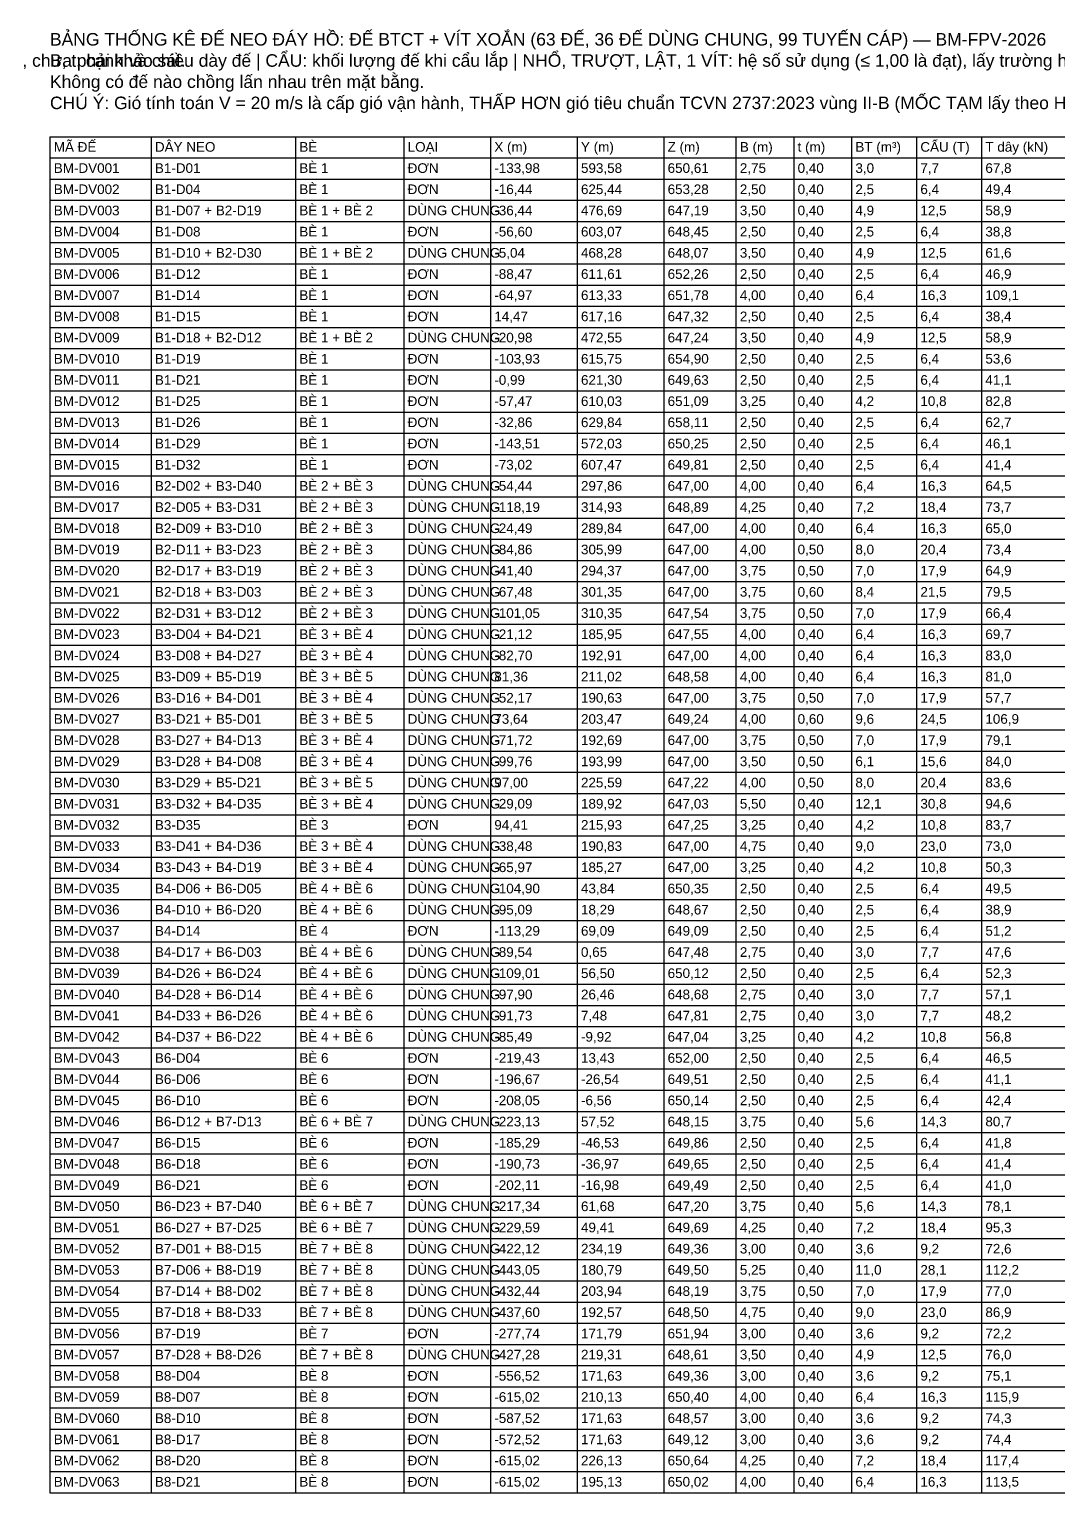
# Model space of a CAD drawing. Header units: metres. Extents: x -660 to 930, y -128 to 633.
# Drawn here: x 375.1 to 503.3, y 449.5 to 631.9 of the extents above; entities that cross this region are included whole.
import ezdxf

# ---------------------------------------------------------------- set-up
doc = ezdxf.new("R2010")
doc.units = ezdxf.units.M
doc.layers.add('07_BANG_THONG_KE_COC_BO', color=7, linetype='Continuous')
doc.layers.add('08_BANG_THONG_KE_DE_NEO', color=7, linetype='Continuous')
doc.styles.add('VN', font='arial.ttf')

msp = doc.modelspace()

# ---------------------------------------------------------------- linework, layer by layer
at = {"layer": '08_BANG_THONG_KE_DE_NEO'}
for p, q in [((377.67, 618.488), (564.87, 618.488)), ((377.67, 618.488), (377.67, 449.528)), ((390.27, 618.488), (390.27, 449.528)), ((408.27, 618.488), (408.27, 449.528)), ((421.77, 618.488), (421.77, 449.528)), ((432.57, 618.488), (432.57, 449.528)), ((443.37, 618.488), (443.37, 449.528)), ((454.17, 618.488), (454.17, 449.528)), ((463.17, 618.488), (463.17, 449.528)), ((470.37, 618.488), (470.37, 449.528)), ((477.57, 618.488), (477.57, 449.528)), ((485.67, 618.488), (485.67, 449.528)), ((493.77, 618.488), (493.77, 449.528)), ((377.67, 615.848), (564.87, 615.848)), ((377.67, 613.208), (564.87, 613.208)), ((377.67, 610.568), (564.87, 610.568)), ((377.67, 607.928), (564.87, 607.928)), ((377.67, 605.288), (564.87, 605.288)), ((377.67, 602.648), (564.87, 602.648)), ((377.67, 600.008), (564.87, 600.008)), ((377.67, 597.368), (564.87, 597.368)), ((377.67, 594.728), (564.87, 594.728)), ((377.67, 592.088), (564.87, 592.088)), ((377.67, 589.448), (564.87, 589.448)), ((377.67, 586.808), (564.87, 586.808)), ((377.67, 584.168), (564.87, 584.168)), ((377.67, 581.528), (564.87, 581.528)), ((377.67, 578.888), (564.87, 578.888)), ((377.67, 576.248), (564.87, 576.248)), ((377.67, 573.608), (564.87, 573.608)), ((377.67, 570.968), (564.87, 570.968)), ((377.67, 568.328), (564.87, 568.328)), ((377.67, 565.688), (564.87, 565.688)), ((377.67, 563.048), (564.87, 563.048)), ((377.67, 560.408), (564.87, 560.408)), ((377.67, 557.768), (564.87, 557.768)), ((377.67, 555.128), (564.87, 555.128)), ((377.67, 552.488), (564.87, 552.488)), ((377.67, 549.848), (564.87, 549.848)), ((377.67, 547.208), (564.87, 547.208)), ((377.67, 544.568), (564.87, 544.568)), ((377.67, 541.928), (564.87, 541.928)), ((377.67, 539.288), (564.87, 539.288)), ((377.67, 536.648), (564.87, 536.648)), ((377.67, 534.008), (564.87, 534.008)), ((377.67, 531.368), (564.87, 531.368)), ((377.67, 528.728), (564.87, 528.728)), ((377.67, 526.088), (564.87, 526.088)), ((377.67, 523.448), (564.87, 523.448)), ((377.67, 520.808), (564.87, 520.808)), ((377.67, 518.168), (564.87, 518.168)), ((377.67, 515.528), (564.87, 515.528)), ((377.67, 512.888), (564.87, 512.888)), ((377.67, 510.248), (564.87, 510.248)), ((377.67, 507.608), (564.87, 507.608)), ((377.67, 504.968), (564.87, 504.968)), ((377.67, 502.328), (564.87, 502.328)), ((377.67, 499.688), (564.87, 499.688)), ((377.67, 497.048), (564.87, 497.048)), ((377.67, 494.408), (564.87, 494.408)), ((377.67, 491.768), (564.87, 491.768)), ((377.67, 489.128), (564.87, 489.128)), ((377.67, 486.488), (564.87, 486.488)), ((377.67, 483.848), (564.87, 483.848)), ((377.67, 481.208), (564.87, 481.208)), ((377.67, 478.568), (564.87, 478.568)), ((377.67, 475.928), (564.87, 475.928)), ((377.67, 473.288), (564.87, 473.288)), ((377.67, 470.648), (564.87, 470.648)), ((377.67, 468.008), (564.87, 468.008)), ((377.67, 465.368), (564.87, 465.368)), ((377.67, 462.728), (564.87, 462.728)), ((377.67, 460.088), (564.87, 460.088)), ((377.67, 457.448), (564.87, 457.448)), ((377.67, 454.808), (564.87, 454.808)), ((377.67, 452.168), (564.87, 452.168)), ((377.67, 449.528), (564.87, 449.528))]:
    msp.add_line(p, q, dxfattribs=at)

# ---------------------------------------------------------------- texts
at = {"layer": '07_BANG_THONG_KE_COC_BO', "style": 'VN'}
msp.add_text('Quy tắc của Chủ đầu tư (08/10/2026): gần bờ, kể cả chỗ mấp mé nước, neo bằng cọc khoan nhồi; đế vít xoắn chỉ dùng giữa hai bè. Vị trí cọc mới lấy theo địa hình IFC (≥ 384,0 m), chưa phải khảo sát.', height=1.56, dxfattribs=at).set_placement((200.97, 627.2))
at = {"layer": '08_BANG_THONG_KE_DE_NEO', "style": 'VN'}
for s, height, p in [('BẢNG THỐNG KÊ ĐẾ NEO ĐÁY HỒ: ĐẾ BTCT + VÍT XOẮN (63 ĐẾ, 36 ĐẾ DÙNG CHUNG, 99 TUYẾN CÁP) — BM-FPV-2026', 1.56, (377.67, 629.84)), ('B, t: cạnh và chiều dày đế | CẨU: khối lượng đế khi cẩu lắp | NHỔ, TRƯỢT, LẬT, 1 VÍT: hệ số sử dụng (≤ 1,00 là đạt), lấy trường hợp bất lợi hơn trong hai mực nước', 1.56, (377.67, 627.2)), ('Không có đế nào chồng lấn nhau trên mặt bằng.', 1.56, (377.67, 624.56)), ('CHÚ Ý: Gió tính toán V = 20 m/s là cấp gió vận hành, THẤP HƠN gió tiêu chuẩn TCVN 2737:2023 vùng II-B (MỐC TẠM lấy theo Huổi Vanh — vùng gió của Hồ Bản Mòng chưa tra cứu) (V ≈ 29,7 m/s, q0 = 0,54 kN/m²): áp lực gió chỉ bằng 45% mức tiêu chuẩn. Cáp, cọc và đế neo định cỡ ở cấp gió này CHƯA được kiểm tra với bão thiết kế; nhập V = 30 m/s ở Tab 2 để kiểm tra.', 1.56, (377.67, 621.92)), ('MÃ ĐẾ', 1.2, (378.15, 616.616)), ('CẨU (T)', 1.2, (486.15, 616.616)), ('DÂY NEO', 1.2, (390.75, 616.616)), ('BÈ', 1.2, (408.75, 616.616)), ('LOẠI', 1.2, (422.25, 616.616)), ('X (m)', 1.2, (433.05, 616.616)), ('Y (m)', 1.2, (443.85, 616.616)), ('Z (m)', 1.2, (454.65, 616.616)), ('B (m)', 1.2, (463.65, 616.616)), ('t (m)', 1.2, (470.85, 616.616)), ('BT (m³)', 1.2, (478.05, 616.616)), ('T dây (kN)', 1.2, (494.25, 616.616)), ('BM-DV001', 1.2, (378.15, 613.976)), ('B1-D01', 1.2, (390.75, 613.976)), ('BÈ 1', 1.2, (408.75, 613.976)), ('ĐƠN', 1.2, (422.25, 613.976)), ('-133,98', 1.2, (433.05, 613.976)), ('593,58', 1.2, (443.85, 613.976)), ('650,61', 1.2, (454.65, 613.976)), ('2,75', 1.2, (463.65, 613.976)), ('0,40', 1.2, (470.85, 613.976)), ('3,0', 1.2, (478.05, 613.976)), ('7,7', 1.2, (486.15, 613.976)), ('67,8', 1.2, (494.25, 613.976)), ('BÈ 1', 1.2, (408.75, 611.336)), ('BM-DV002', 1.2, (378.15, 611.336)), ('B1-D04', 1.2, (390.75, 611.336)), ('ĐƠN', 1.2, (422.25, 611.336)), ('-16,44', 1.2, (433.05, 611.336)), ('625,44', 1.2, (443.85, 611.336)), ('653,28', 1.2, (454.65, 611.336)), ('2,50', 1.2, (463.65, 611.336)), ('0,40', 1.2, (470.85, 611.336)), ('2,5', 1.2, (478.05, 611.336)), ('6,4', 1.2, (486.15, 611.336)), ('49,4', 1.2, (494.25, 611.336)), ('BM-DV003', 1.2, (378.15, 608.696)), ('B1-D07 + B2-D19', 1.2, (390.75, 608.696)), ('BÈ 1 + BÈ 2', 1.2, (408.75, 608.696)), ('DÙNG CHUNG', 1.2, (422.25, 608.696)), ('-36,44', 1.2, (433.05, 608.696)), ('476,69', 1.2, (443.85, 608.696)), ('647,19', 1.2, (454.65, 608.696)), ('3,50', 1.2, (463.65, 608.696)), ('0,40', 1.2, (470.85, 608.696)), ('4,9', 1.2, (478.05, 608.696)), ('12,5', 1.2, (486.15, 608.696)), ('58,9', 1.2, (494.25, 608.696)), ('BM-DV004', 1.2, (378.15, 606.056)), ('B1-D08', 1.2, (390.75, 606.056)), ('BÈ 1', 1.2, (408.75, 606.056)), ('ĐƠN', 1.2, (422.25, 606.056)), ('-56,60', 1.2, (433.05, 606.056)), ('603,07', 1.2, (443.85, 606.056)), ('648,45', 1.2, (454.65, 606.056)), ('2,50', 1.2, (463.65, 606.056)), ('0,40', 1.2, (470.85, 606.056)), ('2,5', 1.2, (478.05, 606.056)), ('6,4', 1.2, (486.15, 606.056)), ('38,8', 1.2, (494.25, 606.056)), ('BM-DV005', 1.2, (378.15, 603.416)), ('B1-D10 + B2-D30', 1.2, (390.75, 603.416)), ('BÈ 1 + BÈ 2', 1.2, (408.75, 603.416)), ('DÙNG CHUNG', 1.2, (422.25, 603.416)), ('-5,04', 1.2, (433.05, 603.416)), ('468,28', 1.2, (443.85, 603.416)), ('648,07', 1.2, (454.65, 603.416)), ('3,50', 1.2, (463.65, 603.416)), ('0,40', 1.2, (470.85, 603.416)), ('4,9', 1.2, (478.05, 603.416)), ('12,5', 1.2, (486.15, 603.416)), ('61,6', 1.2, (494.25, 603.416)), ('BM-DV006', 1.2, (378.15, 600.776)), ('B1-D12', 1.2, (390.75, 600.776)), ('BÈ 1', 1.2, (408.75, 600.776)), ('ĐƠN', 1.2, (422.25, 600.776)), ('-88,47', 1.2, (433.05, 600.776)), ('611,61', 1.2, (443.85, 600.776)), ('652,26', 1.2, (454.65, 600.776)), ('2,50', 1.2, (463.65, 600.776)), ('0,40', 1.2, (470.85, 600.776)), ('2,5', 1.2, (478.05, 600.776)), ('6,4', 1.2, (486.15, 600.776)), ('46,9', 1.2, (494.25, 600.776)), ('BM-DV007', 1.2, (378.15, 598.136)), ('B1-D14', 1.2, (390.75, 598.136)), ('BÈ 1', 1.2, (408.75, 598.136)), ('ĐƠN', 1.2, (422.25, 598.136)), ('-64,97', 1.2, (433.05, 598.136)), ('613,33', 1.2, (443.85, 598.136)), ('651,78', 1.2, (454.65, 598.136)), ('4,00', 1.2, (463.65, 598.136)), ('0,40', 1.2, (470.85, 598.136)), ('6,4', 1.2, (478.05, 598.136)), ('16,3', 1.2, (486.15, 598.136)), ('109,1', 1.2, (494.25, 598.136)), ('BM-DV008', 1.2, (378.15, 595.496)), ('B1-D15', 1.2, (390.75, 595.496)), ('BÈ 1', 1.2, (408.75, 595.496)), ('ĐƠN', 1.2, (422.25, 595.496)), ('14,47', 1.2, (433.05, 595.496)), ('617,16', 1.2, (443.85, 595.496)), ('647,32', 1.2, (454.65, 595.496)), ('2,50', 1.2, (463.65, 595.496)), ('0,40', 1.2, (470.85, 595.496)), ('2,5', 1.2, (478.05, 595.496)), ('6,4', 1.2, (486.15, 595.496)), ('38,4', 1.2, (494.25, 595.496)), ('BM-DV009', 1.2, (378.15, 592.856)), ('B1-D18 + B2-D12', 1.2, (390.75, 592.856)), ('BÈ 1 + BÈ 2', 1.2, (408.75, 592.856)), ('DÙNG CHUNG', 1.2, (422.25, 592.856)), ('-20,98', 1.2, (433.05, 592.856)), ('472,55', 1.2, (443.85, 592.856)), ('647,24', 1.2, (454.65, 592.856)), ('3,50', 1.2, (463.65, 592.856)), ('0,40', 1.2, (470.85, 592.856)), ('4,9', 1.2, (478.05, 592.856)), ('12,5', 1.2, (486.15, 592.856)), ('58,9', 1.2, (494.25, 592.856)), ('BM-DV010', 1.2, (378.15, 590.216)), ('B1-D19', 1.2, (390.75, 590.216)), ('BÈ 1', 1.2, (408.75, 590.216)), ('ĐƠN', 1.2, (422.25, 590.216)), ('-103,93', 1.2, (433.05, 590.216)), ('615,75', 1.2, (443.85, 590.216)), ('654,90', 1.2, (454.65, 590.216)), ('2,50', 1.2, (463.65, 590.216)), ('0,40', 1.2, (470.85, 590.216)), ('2,5', 1.2, (478.05, 590.216)), ('6,4', 1.2, (486.15, 590.216)), ('53,6', 1.2, (494.25, 590.216)), ('BÈ 1', 1.2, (408.75, 587.576)), ('BM-DV011', 1.2, (378.15, 587.576)), ('B1-D21', 1.2, (390.75, 587.576)), ('ĐƠN', 1.2, (422.25, 587.576)), ('-0,99', 1.2, (433.05, 587.576)), ('621,30', 1.2, (443.85, 587.576)), ('649,63', 1.2, (454.65, 587.576)), ('2,50', 1.2, (463.65, 587.576)), ('0,40', 1.2, (470.85, 587.576)), ('2,5', 1.2, (478.05, 587.576)), ('6,4', 1.2, (486.15, 587.576)), ('41,1', 1.2, (494.25, 587.576)), ('BM-DV012', 1.2, (378.15, 584.936)), ('B1-D25', 1.2, (390.75, 584.936)), ('BÈ 1', 1.2, (408.75, 584.936)), ('ĐƠN', 1.2, (422.25, 584.936)), ('-57,47', 1.2, (433.05, 584.936)), ('610,03', 1.2, (443.85, 584.936)), ('651,09', 1.2, (454.65, 584.936)), ('3,25', 1.2, (463.65, 584.936)), ('0,40', 1.2, (470.85, 584.936)), ('4,2', 1.2, (478.05, 584.936)), ('10,8', 1.2, (486.15, 584.936)), ('82,8', 1.2, (494.25, 584.936)), ('BM-DV013', 1.2, (378.15, 582.296)), ('B1-D26', 1.2, (390.75, 582.296)), ('BÈ 1', 1.2, (408.75, 582.296)), ('ĐƠN', 1.2, (422.25, 582.296)), ('-32,86', 1.2, (433.05, 582.296)), ('629,84', 1.2, (443.85, 582.296)), ('658,11', 1.2, (454.65, 582.296)), ('2,50', 1.2, (463.65, 582.296)), ('0,40', 1.2, (470.85, 582.296)), ('2,5', 1.2, (478.05, 582.296)), ('6,4', 1.2, (486.15, 582.296)), ('62,7', 1.2, (494.25, 582.296)), ('BM-DV014', 1.2, (378.15, 579.656)), ('B1-D29', 1.2, (390.75, 579.656)), ('BÈ 1', 1.2, (408.75, 579.656)), ('ĐƠN', 1.2, (422.25, 579.656)), ('-143,51', 1.2, (433.05, 579.656)), ('572,03', 1.2, (443.85, 579.656)), ('650,25', 1.2, (454.65, 579.656)), ('2,50', 1.2, (463.65, 579.656)), ('0,40', 1.2, (470.85, 579.656)), ('2,5', 1.2, (478.05, 579.656)), ('6,4', 1.2, (486.15, 579.656)), ('46,1', 1.2, (494.25, 579.656)), ('BM-DV015', 1.2, (378.15, 577.016)), ('B1-D32', 1.2, (390.75, 577.016)), ('BÈ 1', 1.2, (408.75, 577.016)), ('ĐƠN', 1.2, (422.25, 577.016)), ('-73,02', 1.2, (433.05, 577.016)), ('607,47', 1.2, (443.85, 577.016)), ('649,81', 1.2, (454.65, 577.016)), ('2,50', 1.2, (463.65, 577.016)), ('0,40', 1.2, (470.85, 577.016)), ('2,5', 1.2, (478.05, 577.016)), ('6,4', 1.2, (486.15, 577.016)), ('41,4', 1.2, (494.25, 577.016)), ('BM-DV016', 1.2, (378.15, 574.376)), ('B2-D02 + B3-D40', 1.2, (390.75, 574.376)), ('BÈ 2 + BÈ 3', 1.2, (408.75, 574.376)), ('DÙNG CHUNG', 1.2, (422.25, 574.376)), ('-54,44', 1.2, (433.05, 574.376)), ('297,86', 1.2, (443.85, 574.376)), ('647,00', 1.2, (454.65, 574.376)), ('4,00', 1.2, (463.65, 574.376)), ('0,40', 1.2, (470.85, 574.376)), ('6,4', 1.2, (478.05, 574.376)), ('16,3', 1.2, (486.15, 574.376)), ('64,5', 1.2, (494.25, 574.376)), ('BM-DV017', 1.2, (378.15, 571.736)), ('B2-D05 + B3-D31', 1.2, (390.75, 571.736)), ('BÈ 2 + BÈ 3', 1.2, (408.75, 571.736)), ('DÙNG CHUNG', 1.2, (422.25, 571.736)), ('-118,19', 1.2, (433.05, 571.736)), ('314,93', 1.2, (443.85, 571.736)), ('648,89', 1.2, (454.65, 571.736)), ('4,25', 1.2, (463.65, 571.736)), ('0,40', 1.2, (470.85, 571.736)), ('7,2', 1.2, (478.05, 571.736)), ('18,4', 1.2, (486.15, 571.736)), ('73,7', 1.2, (494.25, 571.736)), ('BM-DV018', 1.2, (378.15, 569.096)), ('B2-D09 + B3-D10', 1.2, (390.75, 569.096)), ('BÈ 2 + BÈ 3', 1.2, (408.75, 569.096)), ('DÙNG CHUNG', 1.2, (422.25, 569.096)), ('-24,49', 1.2, (433.05, 569.096)), ('289,84', 1.2, (443.85, 569.096)), ('647,00', 1.2, (454.65, 569.096)), ('4,00', 1.2, (463.65, 569.096)), ('0,40', 1.2, (470.85, 569.096)), ('6,4', 1.2, (478.05, 569.096)), ('16,3', 1.2, (486.15, 569.096)), ('65,0', 1.2, (494.25, 569.096)), ('BM-DV019', 1.2, (378.15, 566.456)), ('B2-D11 + B3-D23', 1.2, (390.75, 566.456)), ('BÈ 2 + BÈ 3', 1.2, (408.75, 566.456)), ('DÙNG CHUNG', 1.2, (422.25, 566.456)), ('-84,86', 1.2, (433.05, 566.456)), ('305,99', 1.2, (443.85, 566.456)), ('647,00', 1.2, (454.65, 566.456)), ('4,00', 1.2, (463.65, 566.456)), ('0,50', 1.2, (470.85, 566.456)), ('8,0', 1.2, (478.05, 566.456)), ('20,4', 1.2, (486.15, 566.456)), ('73,4', 1.2, (494.25, 566.456)), ('BÈ 2 + BÈ 3', 1.2, (408.75, 563.816)), ('DÙNG CHUNG', 1.2, (422.25, 563.816)), ('BM-DV020', 1.2, (378.15, 563.816)), ('B2-D17 + B3-D19', 1.2, (390.75, 563.816)), ('-41,40', 1.2, (433.05, 563.816)), ('294,37', 1.2, (443.85, 563.816)), ('647,00', 1.2, (454.65, 563.816)), ('3,75', 1.2, (463.65, 563.816)), ('0,50', 1.2, (470.85, 563.816)), ('7,0', 1.2, (478.05, 563.816)), ('17,9', 1.2, (486.15, 563.816)), ('64,9', 1.2, (494.25, 563.816)), ('BM-DV021', 1.2, (378.15, 561.176)), ('B2-D18 + B3-D03', 1.2, (390.75, 561.176)), ('BÈ 2 + BÈ 3', 1.2, (408.75, 561.176)), ('DÙNG CHUNG', 1.2, (422.25, 561.176)), ('-67,48', 1.2, (433.05, 561.176)), ('301,35', 1.2, (443.85, 561.176)), ('647,00', 1.2, (454.65, 561.176)), ('3,75', 1.2, (463.65, 561.176)), ('0,60', 1.2, (470.85, 561.176)), ('8,4', 1.2, (478.05, 561.176)), ('21,5', 1.2, (486.15, 561.176)), ('79,5', 1.2, (494.25, 561.176)), ('BÈ 2 + BÈ 3', 1.2, (408.75, 558.536)), ('DÙNG CHUNG', 1.2, (422.25, 558.536)), ('BM-DV022', 1.2, (378.15, 558.536)), ('B2-D31 + B3-D12', 1.2, (390.75, 558.536)), ('-101,05', 1.2, (433.05, 558.536)), ('310,35', 1.2, (443.85, 558.536)), ('647,54', 1.2, (454.65, 558.536)), ('3,75', 1.2, (463.65, 558.536)), ('0,50', 1.2, (470.85, 558.536)), ('7,0', 1.2, (478.05, 558.536)), ('17,9', 1.2, (486.15, 558.536)), ('66,4', 1.2, (494.25, 558.536)), ('BM-DV023', 1.2, (378.15, 555.896)), ('B3-D04 + B4-D21', 1.2, (390.75, 555.896)), ('BÈ 3 + BÈ 4', 1.2, (408.75, 555.896)), ('DÙNG CHUNG', 1.2, (422.25, 555.896)), ('-21,12', 1.2, (433.05, 555.896)), ('185,95', 1.2, (443.85, 555.896)), ('647,55', 1.2, (454.65, 555.896)), ('4,00', 1.2, (463.65, 555.896)), ('0,40', 1.2, (470.85, 555.896)), ('6,4', 1.2, (478.05, 555.896)), ('16,3', 1.2, (486.15, 555.896)), ('69,7', 1.2, (494.25, 555.896)), ('BM-DV024', 1.2, (378.15, 553.256)), ('B3-D08 + B4-D27', 1.2, (390.75, 553.256)), ('BÈ 3 + BÈ 4', 1.2, (408.75, 553.256)), ('DÙNG CHUNG', 1.2, (422.25, 553.256)), ('-82,70', 1.2, (433.05, 553.256)), ('192,91', 1.2, (443.85, 553.256)), ('647,00', 1.2, (454.65, 553.256)), ('4,00', 1.2, (463.65, 553.256)), ('0,40', 1.2, (470.85, 553.256)), ('6,4', 1.2, (478.05, 553.256)), ('16,3', 1.2, (486.15, 553.256)), ('83,0', 1.2, (494.25, 553.256)), ('BM-DV025', 1.2, (378.15, 550.616)), ('B3-D09 + B5-D19', 1.2, (390.75, 550.616)), ('BÈ 3 + BÈ 5', 1.2, (408.75, 550.616)), ('DÙNG CHUNG', 1.2, (422.25, 550.616)), ('81,36', 1.2, (433.05, 550.616)), ('211,02', 1.2, (443.85, 550.616)), ('648,58', 1.2, (454.65, 550.616)), ('4,00', 1.2, (463.65, 550.616)), ('0,40', 1.2, (470.85, 550.616)), ('6,4', 1.2, (478.05, 550.616)), ('16,3', 1.2, (486.15, 550.616)), ('81,0', 1.2, (494.25, 550.616)), ('BM-DV026', 1.2, (378.15, 547.976)), ('B3-D16 + B4-D01', 1.2, (390.75, 547.976)), ('BÈ 3 + BÈ 4', 1.2, (408.75, 547.976)), ('DÙNG CHUNG', 1.2, (422.25, 547.976)), ('-52,17', 1.2, (433.05, 547.976)), ('190,63', 1.2, (443.85, 547.976)), ('647,00', 1.2, (454.65, 547.976)), ('3,75', 1.2, (463.65, 547.976)), ('0,50', 1.2, (470.85, 547.976)), ('7,0', 1.2, (478.05, 547.976)), ('17,9', 1.2, (486.15, 547.976)), ('57,7', 1.2, (494.25, 547.976)), ('BM-DV027', 1.2, (378.15, 545.336)), ('B3-D21 + B5-D01', 1.2, (390.75, 545.336)), ('BÈ 3 + BÈ 5', 1.2, (408.75, 545.336)), ('DÙNG CHUNG', 1.2, (422.25, 545.336)), ('73,64', 1.2, (433.05, 545.336)), ('203,47', 1.2, (443.85, 545.336)), ('649,24', 1.2, (454.65, 545.336)), ('4,00', 1.2, (463.65, 545.336)), ('0,60', 1.2, (470.85, 545.336)), ('9,6', 1.2, (478.05, 545.336)), ('24,5', 1.2, (486.15, 545.336)), ('106,9', 1.2, (494.25, 545.336)), ('BM-DV028', 1.2, (378.15, 542.696)), ('B3-D27 + B4-D13', 1.2, (390.75, 542.696)), ('BÈ 3 + BÈ 4', 1.2, (408.75, 542.696)), ('DÙNG CHUNG', 1.2, (422.25, 542.696)), ('-71,72', 1.2, (433.05, 542.696)), ('192,69', 1.2, (443.85, 542.696)), ('647,00', 1.2, (454.65, 542.696)), ('3,75', 1.2, (463.65, 542.696)), ('0,50', 1.2, (470.85, 542.696)), ('7,0', 1.2, (478.05, 542.696)), ('17,9', 1.2, (486.15, 542.696)), ('79,1', 1.2, (494.25, 542.696)), ('BÈ 3 + BÈ 4', 1.2, (408.75, 540.056)), ('DÙNG CHUNG', 1.2, (422.25, 540.056)), ('BM-DV029', 1.2, (378.15, 540.056)), ('B3-D28 + B4-D08', 1.2, (390.75, 540.056)), ('-99,76', 1.2, (433.05, 540.056)), ('193,99', 1.2, (443.85, 540.056)), ('647,00', 1.2, (454.65, 540.056)), ('3,50', 1.2, (463.65, 540.056)), ('0,50', 1.2, (470.85, 540.056)), ('6,1', 1.2, (478.05, 540.056)), ('15,6', 1.2, (486.15, 540.056)), ('84,0', 1.2, (494.25, 540.056)), ('BM-DV030', 1.2, (378.15, 537.416)), ('B3-D29 + B5-D21', 1.2, (390.75, 537.416)), ('BÈ 3 + BÈ 5', 1.2, (408.75, 537.416)), ('DÙNG CHUNG', 1.2, (422.25, 537.416)), ('97,00', 1.2, (433.05, 537.416)), ('225,59', 1.2, (443.85, 537.416)), ('647,22', 1.2, (454.65, 537.416)), ('4,00', 1.2, (463.65, 537.416)), ('0,50', 1.2, (470.85, 537.416)), ('8,0', 1.2, (478.05, 537.416)), ('20,4', 1.2, (486.15, 537.416)), ('83,6', 1.2, (494.25, 537.416)), ('BÈ 3 + BÈ 4', 1.2, (408.75, 534.776)), ('DÙNG CHUNG', 1.2, (422.25, 534.776)), ('BM-DV031', 1.2, (378.15, 534.776)), ('B3-D32 + B4-D35', 1.2, (390.75, 534.776)), ('-29,09', 1.2, (433.05, 534.776)), ('189,92', 1.2, (443.85, 534.776)), ('647,03', 1.2, (454.65, 534.776)), ('5,50', 1.2, (463.65, 534.776)), ('0,40', 1.2, (470.85, 534.776)), ('12,1', 1.2, (478.05, 534.776)), ('30,8', 1.2, (486.15, 534.776)), ('94,6', 1.2, (494.25, 534.776)), ('BM-DV032', 1.2, (378.15, 532.136)), ('B3-D35', 1.2, (390.75, 532.136)), ('BÈ 3', 1.2, (408.75, 532.136)), ('ĐƠN', 1.2, (422.25, 532.136)), ('94,41', 1.2, (433.05, 532.136)), ('215,93', 1.2, (443.85, 532.136)), ('647,25', 1.2, (454.65, 532.136)), ('3,25', 1.2, (463.65, 532.136)), ('0,40', 1.2, (470.85, 532.136)), ('4,2', 1.2, (478.05, 532.136)), ('10,8', 1.2, (486.15, 532.136)), ('83,7', 1.2, (494.25, 532.136)), ('BM-DV033', 1.2, (378.15, 529.496)), ('B3-D41 + B4-D36', 1.2, (390.75, 529.496)), ('BÈ 3 + BÈ 4', 1.2, (408.75, 529.496)), ('DÙNG CHUNG', 1.2, (422.25, 529.496)), ('-38,48', 1.2, (433.05, 529.496)), ('190,83', 1.2, (443.85, 529.496)), ('647,00', 1.2, (454.65, 529.496)), ('4,75', 1.2, (463.65, 529.496)), ('0,40', 1.2, (470.85, 529.496)), ('9,0', 1.2, (478.05, 529.496)), ('23,0', 1.2, (486.15, 529.496)), ('73,0', 1.2, (494.25, 529.496)), ('BM-DV034', 1.2, (378.15, 526.856)), ('B3-D43 + B4-D19', 1.2, (390.75, 526.856)), ('BÈ 3 + BÈ 4', 1.2, (408.75, 526.856)), ('DÙNG CHUNG', 1.2, (422.25, 526.856)), ('-65,97', 1.2, (433.05, 526.856)), ('185,27', 1.2, (443.85, 526.856)), ('647,00', 1.2, (454.65, 526.856)), ('3,25', 1.2, (463.65, 526.856)), ('0,40', 1.2, (470.85, 526.856)), ('4,2', 1.2, (478.05, 526.856)), ('10,8', 1.2, (486.15, 526.856)), ('50,3', 1.2, (494.25, 526.856)), ('BM-DV035', 1.2, (378.15, 524.216)), ('B4-D06 + B6-D05', 1.2, (390.75, 524.216)), ('BÈ 4 + BÈ 6', 1.2, (408.75, 524.216)), ('DÙNG CHUNG', 1.2, (422.25, 524.216)), ('-104,90', 1.2, (433.05, 524.216)), ('43,84', 1.2, (443.85, 524.216)), ('650,35', 1.2, (454.65, 524.216)), ('2,50', 1.2, (463.65, 524.216)), ('0,40', 1.2, (470.85, 524.216)), ('2,5', 1.2, (478.05, 524.216)), ('6,4', 1.2, (486.15, 524.216)), ('49,5', 1.2, (494.25, 524.216)), ('BM-DV036', 1.2, (378.15, 521.576)), ('B4-D10 + B6-D20', 1.2, (390.75, 521.576)), ('BÈ 4 + BÈ 6', 1.2, (408.75, 521.576)), ('DÙNG CHUNG', 1.2, (422.25, 521.576)), ('-95,09', 1.2, (433.05, 521.576)), ('18,29', 1.2, (443.85, 521.576)), ('648,67', 1.2, (454.65, 521.576)), ('2,50', 1.2, (463.65, 521.576)), ('0,40', 1.2, (470.85, 521.576)), ('2,5', 1.2, (478.05, 521.576)), ('6,4', 1.2, (486.15, 521.576)), ('38,9', 1.2, (494.25, 521.576)), ('BM-DV037', 1.2, (378.15, 518.936)), ('B4-D14', 1.2, (390.75, 518.936)), ('BÈ 4', 1.2, (408.75, 518.936)), ('ĐƠN', 1.2, (422.25, 518.936)), ('-113,29', 1.2, (433.05, 518.936)), ('69,09', 1.2, (443.85, 518.936)), ('649,09', 1.2, (454.65, 518.936)), ('2,50', 1.2, (463.65, 518.936)), ('0,40', 1.2, (470.85, 518.936)), ('2,5', 1.2, (478.05, 518.936)), ('6,4', 1.2, (486.15, 518.936)), ('51,2', 1.2, (494.25, 518.936)), ('BM-DV038', 1.2, (378.15, 516.296)), ('B4-D17 + B6-D03', 1.2, (390.75, 516.296)), ('BÈ 4 + BÈ 6', 1.2, (408.75, 516.296)), ('DÙNG CHUNG', 1.2, (422.25, 516.296)), ('-89,54', 1.2, (433.05, 516.296)), ('0,65', 1.2, (443.85, 516.296)), ('647,48', 1.2, (454.65, 516.296)), ('2,75', 1.2, (463.65, 516.296)), ('0,40', 1.2, (470.85, 516.296)), ('3,0', 1.2, (478.05, 516.296)), ('7,7', 1.2, (486.15, 516.296)), ('47,6', 1.2, (494.25, 516.296)), ('BM-DV039', 1.2, (378.15, 513.656)), ('B4-D26 + B6-D24', 1.2, (390.75, 513.656)), ('BÈ 4 + BÈ 6', 1.2, (408.75, 513.656)), ('DÙNG CHUNG', 1.2, (422.25, 513.656)), ('-109,01', 1.2, (433.05, 513.656)), ('56,50', 1.2, (443.85, 513.656)), ('650,12', 1.2, (454.65, 513.656)), ('2,50', 1.2, (463.65, 513.656)), ('0,40', 1.2, (470.85, 513.656)), ('2,5', 1.2, (478.05, 513.656)), ('6,4', 1.2, (486.15, 513.656)), ('52,3', 1.2, (494.25, 513.656)), ('BÈ 4 + BÈ 6', 1.2, (408.75, 511.016)), ('DÙNG CHUNG', 1.2, (422.25, 511.016)), ('BM-DV040', 1.2, (378.15, 511.016)), ('B4-D28 + B6-D14', 1.2, (390.75, 511.016)), ('-97,90', 1.2, (433.05, 511.016)), ('26,46', 1.2, (443.85, 511.016)), ('648,68', 1.2, (454.65, 511.016)), ('2,75', 1.2, (463.65, 511.016)), ('0,40', 1.2, (470.85, 511.016)), ('3,0', 1.2, (478.05, 511.016)), ('7,7', 1.2, (486.15, 511.016)), ('57,1', 1.2, (494.25, 511.016)), ('BM-DV041', 1.2, (378.15, 508.376)), ('B4-D33 + B6-D26', 1.2, (390.75, 508.376)), ('BÈ 4 + BÈ 6', 1.2, (408.75, 508.376)), ('DÙNG CHUNG', 1.2, (422.25, 508.376)), ('-91,73', 1.2, (433.05, 508.376)), ('7,48', 1.2, (443.85, 508.376)), ('647,81', 1.2, (454.65, 508.376)), ('2,75', 1.2, (463.65, 508.376)), ('0,40', 1.2, (470.85, 508.376)), ('3,0', 1.2, (478.05, 508.376)), ('7,7', 1.2, (486.15, 508.376)), ('48,2', 1.2, (494.25, 508.376)), ('BM-DV042', 1.2, (378.15, 505.736)), ('B4-D37 + B6-D22', 1.2, (390.75, 505.736)), ('BÈ 4 + BÈ 6', 1.2, (408.75, 505.736)), ('DÙNG CHUNG', 1.2, (422.25, 505.736)), ('-85,49', 1.2, (433.05, 505.736)), ('-9,92', 1.2, (443.85, 505.736)), ('647,04', 1.2, (454.65, 505.736)), ('3,25', 1.2, (463.65, 505.736)), ('0,40', 1.2, (470.85, 505.736)), ('4,2', 1.2, (478.05, 505.736)), ('10,8', 1.2, (486.15, 505.736)), ('56,8', 1.2, (494.25, 505.736)), ('BM-DV043', 1.2, (378.15, 503.096)), ('B6-D04', 1.2, (390.75, 503.096)), ('BÈ 6', 1.2, (408.75, 503.096)), ('ĐƠN', 1.2, (422.25, 503.096)), ('-219,43', 1.2, (433.05, 503.096)), ('13,43', 1.2, (443.85, 503.096)), ('652,00', 1.2, (454.65, 503.096)), ('2,50', 1.2, (463.65, 503.096)), ('0,40', 1.2, (470.85, 503.096)), ('2,5', 1.2, (478.05, 503.096)), ('6,4', 1.2, (486.15, 503.096)), ('46,5', 1.2, (494.25, 503.096)), ('BM-DV044', 1.2, (378.15, 500.456)), ('B6-D06', 1.2, (390.75, 500.456)), ('BÈ 6', 1.2, (408.75, 500.456)), ('ĐƠN', 1.2, (422.25, 500.456)), ('-196,67', 1.2, (433.05, 500.456)), ('-26,54', 1.2, (443.85, 500.456)), ('649,51', 1.2, (454.65, 500.456)), ('2,50', 1.2, (463.65, 500.456)), ('0,40', 1.2, (470.85, 500.456)), ('2,5', 1.2, (478.05, 500.456)), ('6,4', 1.2, (486.15, 500.456)), ('41,1', 1.2, (494.25, 500.456)), ('BM-DV045', 1.2, (378.15, 497.816)), ('B6-D10', 1.2, (390.75, 497.816)), ('BÈ 6', 1.2, (408.75, 497.816)), ('ĐƠN', 1.2, (422.25, 497.816)), ('-208,05', 1.2, (433.05, 497.816)), ('-6,56', 1.2, (443.85, 497.816)), ('650,14', 1.2, (454.65, 497.816)), ('2,50', 1.2, (463.65, 497.816)), ('0,40', 1.2, (470.85, 497.816)), ('2,5', 1.2, (478.05, 497.816)), ('6,4', 1.2, (486.15, 497.816)), ('42,4', 1.2, (494.25, 497.816)), ('BM-DV046', 1.2, (378.15, 495.176)), ('B6-D12 + B7-D13', 1.2, (390.75, 495.176)), ('BÈ 6 + BÈ 7', 1.2, (408.75, 495.176)), ('DÙNG CHUNG', 1.2, (422.25, 495.176)), ('-223,13', 1.2, (433.05, 495.176)), ('57,52', 1.2, (443.85, 495.176)), ('648,15', 1.2, (454.65, 495.176)), ('3,75', 1.2, (463.65, 495.176)), ('0,40', 1.2, (470.85, 495.176)), ('5,6', 1.2, (478.05, 495.176)), ('14,3', 1.2, (486.15, 495.176)), ('80,7', 1.2, (494.25, 495.176)), ('BM-DV047', 1.2, (378.15, 492.536)), ('B6-D15', 1.2, (390.75, 492.536)), ('BÈ 6', 1.2, (408.75, 492.536)), ('ĐƠN', 1.2, (422.25, 492.536)), ('-185,29', 1.2, (433.05, 492.536)), ('-46,53', 1.2, (443.85, 492.536)), ('649,86', 1.2, (454.65, 492.536)), ('2,50', 1.2, (463.65, 492.536)), ('0,40', 1.2, (470.85, 492.536)), ('2,5', 1.2, (478.05, 492.536)), ('6,4', 1.2, (486.15, 492.536)), ('41,8', 1.2, (494.25, 492.536)), ('BM-DV048', 1.2, (378.15, 489.896)), ('B6-D18', 1.2, (390.75, 489.896)), ('BÈ 6', 1.2, (408.75, 489.896)), ('ĐƠN', 1.2, (422.25, 489.896)), ('-190,73', 1.2, (433.05, 489.896)), ('-36,97', 1.2, (443.85, 489.896)), ('649,65', 1.2, (454.65, 489.896)), ('2,50', 1.2, (463.65, 489.896)), ('0,40', 1.2, (470.85, 489.896)), ('2,5', 1.2, (478.05, 489.896)), ('6,4', 1.2, (486.15, 489.896)), ('41,4', 1.2, (494.25, 489.896)), ('BÈ 6', 1.2, (408.75, 487.256)), ('BM-DV049', 1.2, (378.15, 487.256)), ('B6-D21', 1.2, (390.75, 487.256)), ('ĐƠN', 1.2, (422.25, 487.256)), ('-202,11', 1.2, (433.05, 487.256)), ('-16,98', 1.2, (443.85, 487.256)), ('649,49', 1.2, (454.65, 487.256)), ('2,50', 1.2, (463.65, 487.256)), ('0,40', 1.2, (470.85, 487.256)), ('2,5', 1.2, (478.05, 487.256)), ('6,4', 1.2, (486.15, 487.256)), ('41,0', 1.2, (494.25, 487.256)), ('BM-DV050', 1.2, (378.15, 484.616)), ('B6-D23 + B7-D40', 1.2, (390.75, 484.616)), ('BÈ 6 + BÈ 7', 1.2, (408.75, 484.616)), ('DÙNG CHUNG', 1.2, (422.25, 484.616)), ('-217,34', 1.2, (433.05, 484.616)), ('61,68', 1.2, (443.85, 484.616)), ('647,20', 1.2, (454.65, 484.616)), ('3,75', 1.2, (463.65, 484.616)), ('0,40', 1.2, (470.85, 484.616)), ('5,6', 1.2, (478.05, 484.616)), ('14,3', 1.2, (486.15, 484.616)), ('78,1', 1.2, (494.25, 484.616)), ('BÈ 6 + BÈ 7', 1.2, (408.75, 481.976)), ('DÙNG CHUNG', 1.2, (422.25, 481.976)), ('BM-DV051', 1.2, (378.15, 481.976)), ('B6-D27 + B7-D25', 1.2, (390.75, 481.976)), ('-229,59', 1.2, (433.05, 481.976)), ('49,41', 1.2, (443.85, 481.976)), ('649,69', 1.2, (454.65, 481.976)), ('4,25', 1.2, (463.65, 481.976)), ('0,40', 1.2, (470.85, 481.976)), ('7,2', 1.2, (478.05, 481.976)), ('18,4', 1.2, (486.15, 481.976)), ('95,3', 1.2, (494.25, 481.976)), ('BM-DV052', 1.2, (378.15, 479.336)), ('B7-D01 + B8-D15', 1.2, (390.75, 479.336)), ('BÈ 7 + BÈ 8', 1.2, (408.75, 479.336)), ('DÙNG CHUNG', 1.2, (422.25, 479.336)), ('-422,12', 1.2, (433.05, 479.336)), ('234,19', 1.2, (443.85, 479.336)), ('649,36', 1.2, (454.65, 479.336)), ('3,00', 1.2, (463.65, 479.336)), ('0,40', 1.2, (470.85, 479.336)), ('3,6', 1.2, (478.05, 479.336)), ('9,2', 1.2, (486.15, 479.336)), ('72,6', 1.2, (494.25, 479.336)), ('BM-DV053', 1.2, (378.15, 476.696)), ('B7-D06 + B8-D19', 1.2, (390.75, 476.696)), ('BÈ 7 + BÈ 8', 1.2, (408.75, 476.696)), ('DÙNG CHUNG', 1.2, (422.25, 476.696)), ('-443,05', 1.2, (433.05, 476.696)), ('180,79', 1.2, (443.85, 476.696)), ('649,50', 1.2, (454.65, 476.696)), ('5,25', 1.2, (463.65, 476.696)), ('0,40', 1.2, (470.85, 476.696)), ('11,0', 1.2, (478.05, 476.696)), ('28,1', 1.2, (486.15, 476.696)), ('112,2', 1.2, (494.25, 476.696)), ('BM-DV054', 1.2, (378.15, 474.056)), ('B7-D14 + B8-D02', 1.2, (390.75, 474.056)), ('BÈ 7 + BÈ 8', 1.2, (408.75, 474.056)), ('DÙNG CHUNG', 1.2, (422.25, 474.056)), ('-432,44', 1.2, (433.05, 474.056)), ('203,94', 1.2, (443.85, 474.056)), ('648,19', 1.2, (454.65, 474.056)), ('3,75', 1.2, (463.65, 474.056)), ('0,50', 1.2, (470.85, 474.056)), ('7,0', 1.2, (478.05, 474.056)), ('17,9', 1.2, (486.15, 474.056)), ('77,0', 1.2, (494.25, 474.056)), ('BM-DV055', 1.2, (378.15, 471.416)), ('B7-D18 + B8-D33', 1.2, (390.75, 471.416)), ('BÈ 7 + BÈ 8', 1.2, (408.75, 471.416)), ('DÙNG CHUNG', 1.2, (422.25, 471.416)), ('-437,60', 1.2, (433.05, 471.416)), ('192,57', 1.2, (443.85, 471.416)), ('648,50', 1.2, (454.65, 471.416)), ('4,75', 1.2, (463.65, 471.416)), ('0,40', 1.2, (470.85, 471.416)), ('9,0', 1.2, (478.05, 471.416)), ('23,0', 1.2, (486.15, 471.416)), ('86,9', 1.2, (494.25, 471.416)), ('BM-DV056', 1.2, (378.15, 468.776)), ('B7-D19', 1.2, (390.75, 468.776)), ('BÈ 7', 1.2, (408.75, 468.776)), ('ĐƠN', 1.2, (422.25, 468.776)), ('-277,74', 1.2, (433.05, 468.776)), ('171,79', 1.2, (443.85, 468.776)), ('651,94', 1.2, (454.65, 468.776)), ('3,00', 1.2, (463.65, 468.776)), ('0,40', 1.2, (470.85, 468.776)), ('3,6', 1.2, (478.05, 468.776)), ('9,2', 1.2, (486.15, 468.776)), ('72,2', 1.2, (494.25, 468.776)), ('BM-DV057', 1.2, (378.15, 466.136)), ('B7-D28 + B8-D26', 1.2, (390.75, 466.136)), ('BÈ 7 + BÈ 8', 1.2, (408.75, 466.136)), ('DÙNG CHUNG', 1.2, (422.25, 466.136)), ('-427,28', 1.2, (433.05, 466.136)), ('219,31', 1.2, (443.85, 466.136)), ('648,61', 1.2, (454.65, 466.136)), ('3,50', 1.2, (463.65, 466.136)), ('0,40', 1.2, (470.85, 466.136)), ('4,9', 1.2, (478.05, 466.136)), ('12,5', 1.2, (486.15, 466.136)), ('76,0', 1.2, (494.25, 466.136)), ('BÈ 8', 1.2, (408.75, 463.496)), ('BM-DV058', 1.2, (378.15, 463.496)), ('B8-D04', 1.2, (390.75, 463.496)), ('ĐƠN', 1.2, (422.25, 463.496)), ('-556,52', 1.2, (433.05, 463.496)), ('171,63', 1.2, (443.85, 463.496)), ('649,36', 1.2, (454.65, 463.496)), ('3,00', 1.2, (463.65, 463.496)), ('0,40', 1.2, (470.85, 463.496)), ('3,6', 1.2, (478.05, 463.496)), ('9,2', 1.2, (486.15, 463.496)), ('75,1', 1.2, (494.25, 463.496)), ('BM-DV059', 1.2, (378.15, 460.856)), ('B8-D07', 1.2, (390.75, 460.856)), ('BÈ 8', 1.2, (408.75, 460.856)), ('ĐƠN', 1.2, (422.25, 460.856)), ('-615,02', 1.2, (433.05, 460.856)), ('210,13', 1.2, (443.85, 460.856)), ('650,40', 1.2, (454.65, 460.856)), ('4,00', 1.2, (463.65, 460.856)), ('0,40', 1.2, (470.85, 460.856)), ('6,4', 1.2, (478.05, 460.856)), ('16,3', 1.2, (486.15, 460.856)), ('115,9', 1.2, (494.25, 460.856)), ('BÈ 8', 1.2, (408.75, 458.216)), ('BM-DV060', 1.2, (378.15, 458.216)), ('B8-D10', 1.2, (390.75, 458.216)), ('ĐƠN', 1.2, (422.25, 458.216)), ('-587,52', 1.2, (433.05, 458.216)), ('171,63', 1.2, (443.85, 458.216)), ('648,57', 1.2, (454.65, 458.216)), ('3,00', 1.2, (463.65, 458.216)), ('0,40', 1.2, (470.85, 458.216)), ('3,6', 1.2, (478.05, 458.216)), ('9,2', 1.2, (486.15, 458.216)), ('74,3', 1.2, (494.25, 458.216)), ('BM-DV061', 1.2, (378.15, 455.576)), ('B8-D17', 1.2, (390.75, 455.576)), ('BÈ 8', 1.2, (408.75, 455.576)), ('ĐƠN', 1.2, (422.25, 455.576)), ('-572,52', 1.2, (433.05, 455.576)), ('171,63', 1.2, (443.85, 455.576)), ('649,12', 1.2, (454.65, 455.576)), ('3,00', 1.2, (463.65, 455.576)), ('0,40', 1.2, (470.85, 455.576)), ('3,6', 1.2, (478.05, 455.576)), ('9,2', 1.2, (486.15, 455.576)), ('74,4', 1.2, (494.25, 455.576)), ('BM-DV062', 1.2, (378.15, 452.936)), ('B8-D20', 1.2, (390.75, 452.936)), ('BÈ 8', 1.2, (408.75, 452.936)), ('ĐƠN', 1.2, (422.25, 452.936)), ('-615,02', 1.2, (433.05, 452.936)), ('226,13', 1.2, (443.85, 452.936)), ('650,64', 1.2, (454.65, 452.936)), ('4,25', 1.2, (463.65, 452.936)), ('0,40', 1.2, (470.85, 452.936)), ('7,2', 1.2, (478.05, 452.936)), ('18,4', 1.2, (486.15, 452.936)), ('117,4', 1.2, (494.25, 452.936)), ('BM-DV063', 1.2, (378.15, 450.296)), ('B8-D21', 1.2, (390.75, 450.296)), ('BÈ 8', 1.2, (408.75, 450.296)), ('ĐƠN', 1.2, (422.25, 450.296)), ('-615,02', 1.2, (433.05, 450.296)), ('195,13', 1.2, (443.85, 450.296)), ('650,02', 1.2, (454.65, 450.296)), ('4,00', 1.2, (463.65, 450.296)), ('0,40', 1.2, (470.85, 450.296)), ('6,4', 1.2, (478.05, 450.296)), ('16,3', 1.2, (486.15, 450.296)), ('113,5', 1.2, (494.25, 450.296))]:
    msp.add_text(s, height=height, dxfattribs=at).set_placement(p)

doc.saveas('drawing.dxf')
